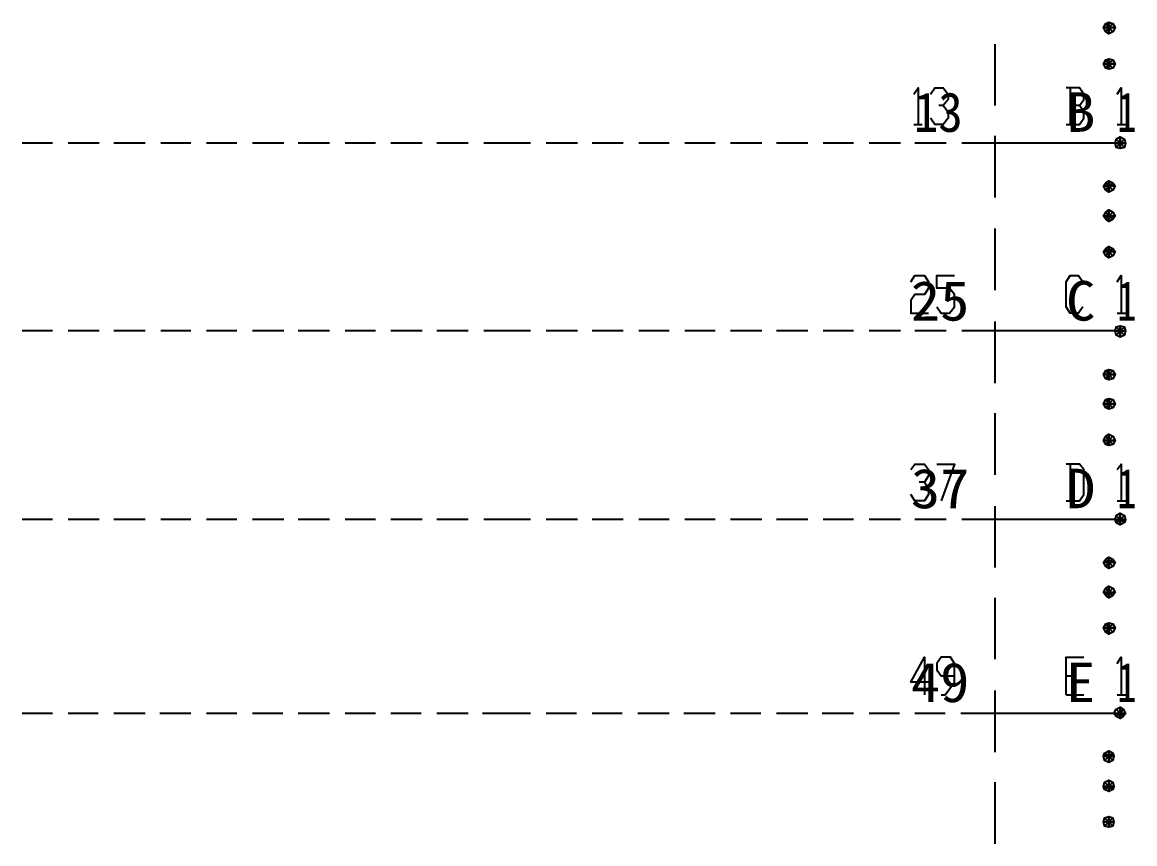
# Model space of a CAD drawing. Header units: metres. Extents: x 17 to 1757, y 17 to 1207.
# Drawn here: x 799.7 to 953.4, y 755.1 to 868.6 of the extents above; entities that cross this region are included whole.
import ezdxf

# ---------------------------------------------------------------- set-up
doc = ezdxf.new("R2010")
doc.units = ezdxf.units.M
for name, color, linetype in [('LINES', 7, 'Continuous'), ('POLYLINES', 4, 'Continuous'), ('TEXTS', 3, 'Continuous')]:
    doc.layers.add(name, color=color, linetype=linetype)

msp = doc.modelspace()

# ---------------------------------------------------------------- linework, layer by layer
at = {"layer": 'LINES'}
for p, q in [((934.08, 865.58), (934.08, 857.09)), ((944.52, 859.54), (944.52, 854.5)), ((922.92, 854.5), (924.07, 854.5)), ((951, 854.5), (952.15, 854.5)), ((934.08, 852.91), (934.08, 844.42)), ((803.83, 851.9), (799.66, 851.9)), ((810.31, 851.9), (805.99, 851.9)), ((816.65, 851.9), (812.33, 851.9)), ((822.98, 851.9), (818.81, 851.9)), ((829.32, 851.9), (825.14, 851.9)), ((835.8, 851.9), (831.48, 851.9)), ((842.14, 851.9), (837.82, 851.9)), ((848.47, 851.9), (844.3, 851.9)), ((854.95, 851.9), (850.63, 851.9)), ((861.29, 851.9), (856.97, 851.9)), ((867.19, 851.9), (863.45, 851.9)), ((869.93, 851.9), (867.19, 851.9)), ((876.41, 851.9), (872.09, 851.9)), ((882.74, 851.9), (878.42, 851.9)), ((889.08, 851.9), (884.9, 851.9)), ((895.42, 851.9), (891.24, 851.9)), ((901.9, 851.9), (897.58, 851.9)), ((908.23, 851.9), (903.91, 851.9)), ((914.57, 851.9), (910.39, 851.9)), ((921.05, 851.9), (916.73, 851.9)), ((927.38, 851.9), (923.06, 851.9)), ((933.72, 851.9), (929.54, 851.9)), ((932.71, 851.9), (930.84, 851.9)), ((935.88, 851.9), (933.72, 851.9)), ((940.06, 851.9), (935.88, 851.9)), ((939.05, 851.9), (936.89, 851.9)), ((942.22, 851.9), (940.06, 851.9)), ((946.54, 851.9), (942.22, 851.9)), ((945.38, 851.9), (943.37, 851.9)), ((948.55, 851.9), (946.54, 851.9)), ((951.43, 851.9), (948.55, 851.9)), ((951.43, 851.9), (949.7, 851.9)), ((934.08, 840.1), (934.08, 831.6)), ((951, 828.43), (952.15, 828.43)), ((803.83, 825.98), (799.66, 825.98)), ((810.31, 825.98), (805.99, 825.98)), ((816.65, 825.98), (812.33, 825.98)), ((822.98, 825.98), (818.81, 825.98)), ((829.32, 825.98), (825.14, 825.98)), ((835.8, 825.98), (831.48, 825.98)), ((842.14, 825.98), (837.82, 825.98)), ((848.47, 825.98), (844.3, 825.98)), ((854.95, 825.98), (850.63, 825.98)), ((861.29, 825.98), (856.97, 825.98)), ((867.19, 825.98), (863.45, 825.98)), ((869.93, 825.98), (867.19, 825.98)), ((876.41, 825.98), (872.09, 825.98)), ((882.74, 825.98), (878.42, 825.98)), ((889.08, 825.98), (884.9, 825.98)), ((895.42, 825.98), (891.24, 825.98)), ((901.9, 825.98), (897.58, 825.98)), ((908.23, 825.98), (903.91, 825.98)), ((914.57, 825.98), (910.39, 825.98)), ((921.05, 825.98), (916.73, 825.98)), ((927.38, 825.98), (923.06, 825.98)), ((933.72, 825.98), (929.54, 825.98)), ((932.71, 825.98), (930.84, 825.98)), ((935.88, 825.98), (933.72, 825.98)), ((934.08, 827.28), (934.08, 818.78)), ((940.06, 825.98), (935.88, 825.98)), ((939.05, 825.98), (936.89, 825.98)), ((942.22, 825.98), (940.06, 825.98)), ((946.54, 825.98), (942.22, 825.98)), ((945.38, 825.98), (943.37, 825.98)), ((948.55, 825.98), (946.54, 825.98)), ((951.43, 825.98), (948.55, 825.98)), ((951.43, 825.98), (949.7, 825.98)), ((934.08, 814.61), (934.08, 806.11)), ((944.52, 807.55), (944.52, 802.51)), ((934.08, 801.79), (934.08, 793.3)), ((951, 802.51), (952.15, 802.51)), ((803.83, 799.92), (799.66, 799.92)), ((810.31, 799.92), (805.99, 799.92)), ((816.65, 799.92), (812.33, 799.92)), ((822.98, 799.92), (818.81, 799.92)), ((829.32, 799.92), (825.14, 799.92)), ((835.8, 799.92), (831.48, 799.92)), ((842.14, 799.92), (837.82, 799.92)), ((848.47, 799.92), (844.3, 799.92)), ((854.95, 799.92), (850.63, 799.92)), ((861.29, 799.92), (856.97, 799.92)), ((867.19, 799.92), (863.45, 799.92)), ((869.93, 799.92), (867.19, 799.92)), ((876.41, 799.92), (872.09, 799.92)), ((882.74, 799.92), (878.42, 799.92)), ((889.08, 799.92), (884.9, 799.92)), ((895.42, 799.92), (891.24, 799.92)), ((901.9, 799.92), (897.58, 799.92)), ((908.23, 799.92), (903.91, 799.92)), ((914.57, 799.92), (910.39, 799.92)), ((921.05, 799.92), (916.73, 799.92)), ((927.38, 799.92), (923.06, 799.92)), ((933.72, 799.92), (929.54, 799.92)), ((932.71, 799.92), (930.84, 799.92)), ((935.88, 799.92), (933.72, 799.92)), ((940.06, 799.92), (935.88, 799.92)), ((939.05, 799.92), (936.89, 799.92)), ((942.22, 799.92), (940.06, 799.92)), ((946.54, 799.92), (942.22, 799.92)), ((945.38, 799.92), (943.37, 799.92)), ((948.55, 799.92), (946.54, 799.92)), ((951.43, 799.92), (948.55, 799.92)), ((951.43, 799.92), (949.7, 799.92)), ((934.08, 789.12), (934.08, 780.62)), ((943.94, 778.32), (945.24, 778.32)), ((934.08, 776.3), (934.08, 767.81)), ((943.94, 775.73), (946.39, 775.73)), ((951, 775.73), (952.15, 775.73)), ((803.83, 773.14), (799.66, 773.14)), ((810.17, 773.14), (805.99, 773.14)), ((816.65, 773.14), (812.33, 773.14)), ((822.98, 773.14), (818.66, 773.14)), ((829.32, 773.14), (825.14, 773.14)), ((835.66, 773.14), (831.48, 773.14)), ((842.14, 773.14), (837.82, 773.14)), ((848.47, 773.14), (844.3, 773.14)), ((854.81, 773.14), (850.63, 773.14)), ((861.29, 773.14), (856.97, 773.14)), ((867.05, 773.14), (863.3, 773.14)), ((869.93, 773.14), (867.05, 773.14)), ((876.26, 773.14), (872.09, 773.14)), ((882.6, 773.14), (878.42, 773.14)), ((889.08, 773.14), (884.76, 773.14)), ((895.42, 773.14), (891.1, 773.14)), ((901.75, 773.14), (897.58, 773.14)), ((908.23, 773.14), (903.91, 773.14)), ((914.57, 773.14), (910.25, 773.14)), ((920.9, 773.14), (916.73, 773.14)), ((927.24, 773.14), (923.06, 773.14)), ((933.72, 773.14), (929.4, 773.14)), ((932.57, 773.14), (930.84, 773.14)), ((935.74, 773.14), (933.72, 773.14)), ((940.06, 773.14), (935.74, 773.14)), ((939.05, 773.14), (936.89, 773.14)), ((942.22, 773.14), (940.06, 773.14)), ((946.39, 773.14), (942.22, 773.14)), ((945.38, 773.14), (943.22, 773.14)), ((948.55, 773.14), (946.39, 773.14)), ((951.43, 773.14), (948.55, 773.14)), ((951.43, 773.14), (949.56, 773.14)), ((934.08, 763.63), (934.08, 755.14))]:
    msp.add_line(p, q, dxfattribs=at)
at = {"layer": 'POLYLINES'}
for points in [[(949.85, 867.89), (949.13, 867.89), (949.42, 868.46), (949.85, 867.89)], [(949.85, 867.89), (949.13, 867.89), (949.42, 868.46), (949.85, 867.89)], [(949.85, 867.89), (949.13, 867.89), (949.42, 868.46), (949.85, 867.89)], [(949.85, 867.89), (949.13, 867.89), (949.42, 868.46), (949.85, 867.89)], [(949.85, 867.89), (949.42, 867.31), (949.13, 867.89), (949.85, 867.89)], [(949.85, 867.89), (949.42, 867.31), (949.13, 867.89), (949.85, 867.89)], [(949.85, 867.89), (949.42, 867.31), (949.13, 867.89), (949.85, 867.89)], [(949.85, 867.89), (949.42, 867.31), (949.13, 867.89), (949.85, 867.89)], [(949.85, 867.89), (949.42, 868.46), (949.85, 868.61), (949.85, 867.89)], [(949.85, 867.89), (949.42, 868.46), (949.85, 868.61), (949.85, 867.89)], [(949.85, 867.89), (949.42, 868.46), (949.85, 868.61), (949.85, 867.89)], [(949.85, 867.89), (949.42, 868.46), (949.85, 868.61), (949.85, 867.89)], [(949.85, 867.89), (949.85, 867.02), (949.42, 867.31), (949.85, 867.89)], [(949.85, 867.89), (949.85, 867.02), (949.42, 867.31), (949.85, 867.89)], [(949.85, 867.89), (949.85, 867.02), (949.42, 867.31), (949.85, 867.89)], [(949.85, 867.89), (949.85, 867.02), (949.42, 867.31), (949.85, 867.89)], [(949.85, 867.89), (949.85, 868.61), (950.42, 868.46), (949.85, 867.89)], [(949.85, 867.89), (949.85, 868.61), (950.42, 868.46), (949.85, 867.89)], [(949.85, 867.89), (949.85, 868.61), (950.42, 868.46), (949.85, 867.89)], [(949.85, 867.89), (949.85, 868.61), (950.42, 868.46), (949.85, 867.89)], [(949.85, 867.89), (950.42, 868.46), (950.71, 867.89), (949.85, 867.89)], [(949.85, 867.89), (950.42, 868.46), (950.71, 867.89), (949.85, 867.89)], [(949.85, 867.89), (950.42, 868.46), (950.71, 867.89), (949.85, 867.89)], [(949.85, 867.89), (950.42, 868.46), (950.71, 867.89), (949.85, 867.89)], [(949.85, 867.89), (950.42, 867.31), (949.85, 867.02), (949.85, 867.89)], [(949.85, 867.89), (950.42, 867.31), (949.85, 867.02), (949.85, 867.89)], [(949.85, 867.89), (950.71, 867.89), (950.42, 867.31), (949.85, 867.89)], [(949.85, 867.89), (950.71, 867.89), (950.42, 867.31), (949.85, 867.89)], [(949.85, 867.89), (950.42, 867.31), (949.85, 867.02), (949.85, 867.89)], [(949.85, 867.89), (950.42, 867.31), (949.85, 867.02), (949.85, 867.89)], [(949.85, 867.89), (950.71, 867.89), (950.42, 867.31), (949.85, 867.89)], [(949.85, 867.89), (950.71, 867.89), (950.42, 867.31), (949.85, 867.89)], [(949.85, 862.85), (949.13, 862.85), (949.42, 863.42), (949.85, 862.85)], [(949.85, 862.85), (949.13, 862.85), (949.42, 863.42), (949.85, 862.85)], [(949.85, 862.85), (949.13, 862.85), (949.42, 863.42), (949.85, 862.85)], [(949.85, 862.85), (949.13, 862.85), (949.42, 863.42), (949.85, 862.85)], [(949.85, 862.85), (949.42, 862.27), (949.13, 862.85), (949.85, 862.85)], [(949.85, 862.85), (949.42, 862.27), (949.13, 862.85), (949.85, 862.85)], [(949.85, 862.85), (949.42, 862.27), (949.13, 862.85), (949.85, 862.85)], [(949.85, 862.85), (949.42, 862.27), (949.13, 862.85), (949.85, 862.85)], [(949.85, 862.85), (949.42, 863.42), (949.85, 863.57), (949.85, 862.85)], [(949.85, 862.85), (949.42, 863.42), (949.85, 863.57), (949.85, 862.85)], [(949.85, 862.85), (949.42, 863.42), (949.85, 863.57), (949.85, 862.85)], [(949.85, 862.85), (949.42, 863.42), (949.85, 863.57), (949.85, 862.85)], [(949.85, 862.85), (949.85, 862.13), (949.42, 862.27), (949.85, 862.85)], [(949.85, 862.85), (949.85, 862.13), (949.42, 862.27), (949.85, 862.85)], [(949.85, 862.85), (949.85, 862.13), (949.42, 862.27), (949.85, 862.85)], [(949.85, 862.85), (949.85, 862.13), (949.42, 862.27), (949.85, 862.85)], [(949.85, 862.85), (949.85, 863.57), (950.42, 863.42), (949.85, 862.85)], [(949.85, 862.85), (949.85, 863.57), (950.42, 863.42), (949.85, 862.85)], [(949.85, 862.85), (949.85, 863.57), (950.42, 863.42), (949.85, 862.85)], [(949.85, 862.85), (949.85, 863.57), (950.42, 863.42), (949.85, 862.85)], [(949.85, 862.85), (950.42, 863.42), (950.71, 862.85), (949.85, 862.85)], [(949.85, 862.85), (950.42, 863.42), (950.71, 862.85), (949.85, 862.85)], [(949.85, 862.85), (950.42, 863.42), (950.71, 862.85), (949.85, 862.85)], [(949.85, 862.85), (950.42, 863.42), (950.71, 862.85), (949.85, 862.85)], [(949.85, 862.85), (950.42, 862.27), (949.85, 862.13), (949.85, 862.85)], [(949.85, 862.85), (950.42, 862.27), (949.85, 862.13), (949.85, 862.85)], [(949.85, 862.85), (950.71, 862.85), (950.42, 862.27), (949.85, 862.85)], [(949.85, 862.85), (950.71, 862.85), (950.42, 862.27), (949.85, 862.85)], [(949.85, 862.85), (950.42, 862.27), (949.85, 862.13), (949.85, 862.85)], [(949.85, 862.85), (950.42, 862.27), (949.85, 862.13), (949.85, 862.85)], [(949.85, 862.85), (950.71, 862.85), (950.42, 862.27), (949.85, 862.85)], [(949.85, 862.85), (950.71, 862.85), (950.42, 862.27), (949.85, 862.85)], [(922.92, 858.67), (923.5, 859.54), (923.5, 854.5)], [(925.22, 858.67), (925.8, 859.54), (926.95, 859.54), (927.67, 858.67), (927.67, 857.95), (926.95, 857.09), (926.38, 857.09)], [(945.82, 857.09), (946.39, 857.95), (946.39, 858.67), (945.82, 859.54), (943.94, 859.54)], [(951, 858.67), (951.58, 859.54), (951.58, 854.5)], [(926.95, 857.09), (927.67, 856.22), (927.67, 855.36), (926.95, 854.5), (925.8, 854.5), (925.22, 855.36)], [(943.94, 854.5), (945.82, 854.5), (946.39, 855.36), (946.39, 856.22), (945.82, 857.09), (944.52, 857.09)], [(951.43, 851.9), (950.71, 851.9), (950.86, 852.48), (951.43, 851.9)], [(951.43, 851.9), (950.71, 851.9), (950.86, 852.48), (951.43, 851.9)], [(951.43, 851.9), (950.71, 851.9), (950.86, 852.48), (951.43, 851.9)], [(951.43, 851.9), (950.71, 851.9), (950.86, 852.48), (951.43, 851.9)], [(951.43, 851.9), (950.86, 852.48), (951.43, 852.77), (951.43, 851.9)], [(951.43, 851.9), (950.86, 852.48), (951.43, 852.77), (951.43, 851.9)], [(951.43, 851.9), (950.86, 852.48), (951.43, 852.77), (951.43, 851.9)], [(951.43, 851.9), (950.86, 852.48), (951.43, 852.77), (951.43, 851.9)], [(951.43, 851.9), (951.43, 852.77), (952.01, 852.48), (951.43, 851.9)], [(951.43, 851.9), (951.43, 852.77), (952.01, 852.48), (951.43, 851.9)], [(951.43, 851.9), (951.43, 852.77), (952.01, 852.48), (951.43, 851.9)], [(951.43, 851.9), (951.43, 852.77), (952.01, 852.48), (951.43, 851.9)], [(951.43, 851.9), (952.01, 852.48), (952.15, 851.9), (951.43, 851.9)], [(951.43, 851.9), (952.01, 852.48), (952.15, 851.9), (951.43, 851.9)], [(951.43, 851.9), (952.01, 852.48), (952.15, 851.9), (951.43, 851.9)], [(951.43, 851.9), (952.01, 852.48), (952.15, 851.9), (951.43, 851.9)], [(951.43, 851.9), (950.86, 851.33), (950.71, 851.9), (951.43, 851.9)], [(951.43, 851.9), (950.86, 851.33), (950.71, 851.9), (951.43, 851.9)], [(951.43, 851.9), (950.86, 851.33), (950.71, 851.9), (951.43, 851.9)], [(951.43, 851.9), (950.86, 851.33), (950.71, 851.9), (951.43, 851.9)], [(951.43, 851.9), (951.43, 851.18), (950.86, 851.33), (951.43, 851.9)], [(951.43, 851.9), (951.43, 851.18), (950.86, 851.33), (951.43, 851.9)], [(951.43, 851.9), (951.43, 851.18), (950.86, 851.33), (951.43, 851.9)], [(951.43, 851.9), (951.43, 851.18), (950.86, 851.33), (951.43, 851.9)], [(951.43, 851.9), (952.01, 851.33), (951.43, 851.18), (951.43, 851.9)], [(951.43, 851.9), (952.01, 851.33), (951.43, 851.18), (951.43, 851.9)], [(951.43, 851.9), (952.15, 851.9), (952.01, 851.33), (951.43, 851.9)], [(951.43, 851.9), (952.15, 851.9), (952.01, 851.33), (951.43, 851.9)], [(951.43, 851.9), (952.01, 851.33), (951.43, 851.18), (951.43, 851.9)], [(951.43, 851.9), (952.01, 851.33), (951.43, 851.18), (951.43, 851.9)], [(951.43, 851.9), (952.15, 851.9), (952.01, 851.33), (951.43, 851.9)], [(951.43, 851.9), (952.15, 851.9), (952.01, 851.33), (951.43, 851.9)], [(949.85, 846), (949.13, 846), (949.42, 846.43), (949.85, 846)], [(949.85, 846), (949.13, 846), (949.42, 846.43), (949.85, 846)], [(949.85, 846), (949.13, 846), (949.42, 846.43), (949.85, 846)], [(949.85, 846), (949.13, 846), (949.42, 846.43), (949.85, 846)], [(949.85, 846), (949.42, 845.42), (949.13, 846), (949.85, 846)], [(949.85, 846), (949.42, 845.42), (949.13, 846), (949.85, 846)], [(949.85, 846), (949.42, 845.42), (949.13, 846), (949.85, 846)], [(949.85, 846), (949.42, 845.42), (949.13, 846), (949.85, 846)], [(949.85, 846), (949.42, 846.43), (949.85, 846.72), (949.85, 846)], [(949.85, 846), (949.42, 846.43), (949.85, 846.72), (949.85, 846)], [(949.85, 846), (949.42, 846.43), (949.85, 846.72), (949.85, 846)], [(949.85, 846), (949.42, 846.43), (949.85, 846.72), (949.85, 846)], [(949.85, 846), (949.85, 845.14), (949.42, 845.42), (949.85, 846)], [(949.85, 846), (949.85, 845.14), (949.42, 845.42), (949.85, 846)], [(949.85, 846), (949.85, 845.14), (949.42, 845.42), (949.85, 846)], [(949.85, 846), (949.85, 845.14), (949.42, 845.42), (949.85, 846)], [(949.85, 846), (949.85, 846.72), (950.42, 846.43), (949.85, 846)], [(949.85, 846), (949.85, 846.72), (950.42, 846.43), (949.85, 846)], [(949.85, 846), (949.85, 846.72), (950.42, 846.43), (949.85, 846)], [(949.85, 846), (949.85, 846.72), (950.42, 846.43), (949.85, 846)], [(949.85, 846), (950.42, 846.43), (950.71, 846), (949.85, 846)], [(949.85, 846), (950.42, 846.43), (950.71, 846), (949.85, 846)], [(949.85, 846), (950.42, 846.43), (950.71, 846), (949.85, 846)], [(949.85, 846), (950.42, 846.43), (950.71, 846), (949.85, 846)], [(949.85, 846), (950.42, 845.42), (949.85, 845.14), (949.85, 846)], [(949.85, 846), (950.42, 845.42), (949.85, 845.14), (949.85, 846)], [(949.85, 846), (950.71, 846), (950.42, 845.42), (949.85, 846)], [(949.85, 846), (950.71, 846), (950.42, 845.42), (949.85, 846)], [(949.85, 846), (950.42, 845.42), (949.85, 845.14), (949.85, 846)], [(949.85, 846), (950.42, 845.42), (949.85, 845.14), (949.85, 846)], [(949.85, 846), (950.71, 846), (950.42, 845.42), (949.85, 846)], [(949.85, 846), (950.71, 846), (950.42, 845.42), (949.85, 846)], [(949.85, 841.82), (949.13, 841.82), (949.42, 842.4), (949.85, 841.82)], [(949.85, 841.82), (949.13, 841.82), (949.42, 842.4), (949.85, 841.82)], [(949.85, 841.82), (949.13, 841.82), (949.42, 842.4), (949.85, 841.82)], [(949.85, 841.82), (949.13, 841.82), (949.42, 842.4), (949.85, 841.82)], [(949.85, 841.82), (949.42, 841.39), (949.13, 841.82), (949.85, 841.82)], [(949.85, 841.82), (949.42, 841.39), (949.13, 841.82), (949.85, 841.82)], [(949.85, 841.82), (949.42, 841.39), (949.13, 841.82), (949.85, 841.82)], [(949.85, 841.82), (949.42, 841.39), (949.13, 841.82), (949.85, 841.82)], [(949.85, 841.82), (949.42, 842.4), (949.85, 842.69), (949.85, 841.82)], [(949.85, 841.82), (949.42, 842.4), (949.85, 842.69), (949.85, 841.82)], [(949.85, 841.82), (949.42, 842.4), (949.85, 842.69), (949.85, 841.82)], [(949.85, 841.82), (949.42, 842.4), (949.85, 842.69), (949.85, 841.82)], [(949.85, 841.82), (949.85, 841.1), (949.42, 841.39), (949.85, 841.82)], [(949.85, 841.82), (949.85, 841.1), (949.42, 841.39), (949.85, 841.82)], [(949.85, 841.82), (949.85, 841.1), (949.42, 841.39), (949.85, 841.82)], [(949.85, 841.82), (949.85, 841.1), (949.42, 841.39), (949.85, 841.82)], [(949.85, 841.82), (949.85, 842.69), (950.42, 842.4), (949.85, 841.82)], [(949.85, 841.82), (949.85, 842.69), (950.42, 842.4), (949.85, 841.82)], [(949.85, 841.82), (949.85, 842.69), (950.42, 842.4), (949.85, 841.82)], [(949.85, 841.82), (949.85, 842.69), (950.42, 842.4), (949.85, 841.82)], [(949.85, 841.82), (950.42, 842.4), (950.71, 841.82), (949.85, 841.82)], [(949.85, 841.82), (950.42, 842.4), (950.71, 841.82), (949.85, 841.82)], [(949.85, 841.82), (950.42, 842.4), (950.71, 841.82), (949.85, 841.82)], [(949.85, 841.82), (950.42, 842.4), (950.71, 841.82), (949.85, 841.82)], [(949.85, 841.82), (950.42, 841.39), (949.85, 841.1), (949.85, 841.82)], [(949.85, 841.82), (950.42, 841.39), (949.85, 841.1), (949.85, 841.82)], [(949.85, 841.82), (950.71, 841.82), (950.42, 841.39), (949.85, 841.82)], [(949.85, 841.82), (950.71, 841.82), (950.42, 841.39), (949.85, 841.82)], [(949.85, 841.82), (950.42, 841.39), (949.85, 841.1), (949.85, 841.82)], [(949.85, 841.82), (950.42, 841.39), (949.85, 841.1), (949.85, 841.82)], [(949.85, 841.82), (950.71, 841.82), (950.42, 841.39), (949.85, 841.82)], [(949.85, 841.82), (950.71, 841.82), (950.42, 841.39), (949.85, 841.82)], [(949.85, 836.93), (949.13, 836.93), (949.42, 837.36), (949.85, 836.93)], [(949.85, 836.93), (949.13, 836.93), (949.42, 837.36), (949.85, 836.93)], [(949.85, 836.93), (949.13, 836.93), (949.42, 837.36), (949.85, 836.93)], [(949.85, 836.93), (949.13, 836.93), (949.42, 837.36), (949.85, 836.93)], [(949.85, 836.93), (949.42, 836.35), (949.13, 836.93), (949.85, 836.93)], [(949.85, 836.93), (949.42, 836.35), (949.13, 836.93), (949.85, 836.93)], [(949.85, 836.93), (949.42, 836.35), (949.13, 836.93), (949.85, 836.93)], [(949.85, 836.93), (949.42, 836.35), (949.13, 836.93), (949.85, 836.93)], [(949.85, 836.93), (949.42, 837.36), (949.85, 837.65), (949.85, 836.93)], [(949.85, 836.93), (949.42, 837.36), (949.85, 837.65), (949.85, 836.93)], [(949.85, 836.93), (949.42, 837.36), (949.85, 837.65), (949.85, 836.93)], [(949.85, 836.93), (949.42, 837.36), (949.85, 837.65), (949.85, 836.93)], [(949.85, 836.93), (949.85, 836.06), (949.42, 836.35), (949.85, 836.93)], [(949.85, 836.93), (949.85, 836.06), (949.42, 836.35), (949.85, 836.93)], [(949.85, 836.93), (949.85, 836.06), (949.42, 836.35), (949.85, 836.93)], [(949.85, 836.93), (949.85, 836.06), (949.42, 836.35), (949.85, 836.93)], [(949.85, 836.93), (949.85, 837.65), (950.42, 837.36), (949.85, 836.93)], [(949.85, 836.93), (949.85, 837.65), (950.42, 837.36), (949.85, 836.93)], [(949.85, 836.93), (949.85, 837.65), (950.42, 837.36), (949.85, 836.93)], [(949.85, 836.93), (949.85, 837.65), (950.42, 837.36), (949.85, 836.93)], [(949.85, 836.93), (950.42, 837.36), (950.71, 836.93), (949.85, 836.93)], [(949.85, 836.93), (950.42, 837.36), (950.71, 836.93), (949.85, 836.93)], [(949.85, 836.93), (950.42, 837.36), (950.71, 836.93), (949.85, 836.93)], [(949.85, 836.93), (950.42, 837.36), (950.71, 836.93), (949.85, 836.93)], [(949.85, 836.93), (950.42, 836.35), (949.85, 836.06), (949.85, 836.93)], [(949.85, 836.93), (950.42, 836.35), (949.85, 836.06), (949.85, 836.93)], [(949.85, 836.93), (950.71, 836.93), (950.42, 836.35), (949.85, 836.93)], [(949.85, 836.93), (950.71, 836.93), (950.42, 836.35), (949.85, 836.93)], [(949.85, 836.93), (950.42, 836.35), (949.85, 836.06), (949.85, 836.93)], [(949.85, 836.93), (950.42, 836.35), (949.85, 836.06), (949.85, 836.93)], [(949.85, 836.93), (950.71, 836.93), (950.42, 836.35), (949.85, 836.93)], [(949.85, 836.93), (950.71, 836.93), (950.42, 836.35), (949.85, 836.93)], [(922.49, 832.75), (923.06, 833.62), (924.36, 833.62), (924.94, 832.75), (924.94, 831.89), (924.36, 831.02), (923.06, 831.02), (922.49, 830.16), (922.49, 828.43), (924.94, 828.43)], [(926.09, 829.3), (926.66, 828.43), (927.82, 828.43), (928.54, 829.3), (928.54, 831.02), (927.82, 831.89), (926.09, 831.89), (926.09, 833.62), (928.54, 833.62)], [(946.25, 829.3), (945.67, 828.43), (944.52, 828.43), (943.94, 829.3), (943.94, 832.75), (944.52, 833.62), (945.67, 833.62), (946.25, 832.75)], [(951, 832.75), (951.58, 833.62), (951.58, 828.43)], [(951.43, 825.98), (950.71, 825.98), (950.86, 826.56), (951.43, 825.98)], [(951.43, 825.98), (950.71, 825.98), (950.86, 826.56), (951.43, 825.98)], [(951.43, 825.98), (950.71, 825.98), (950.86, 826.56), (951.43, 825.98)], [(951.43, 825.98), (950.71, 825.98), (950.86, 826.56), (951.43, 825.98)], [(951.43, 825.98), (950.86, 825.41), (950.71, 825.98), (951.43, 825.98)], [(951.43, 825.98), (950.86, 825.41), (950.71, 825.98), (951.43, 825.98)], [(951.43, 825.98), (950.86, 825.41), (950.71, 825.98), (951.43, 825.98)], [(951.43, 825.98), (950.86, 825.41), (950.71, 825.98), (951.43, 825.98)], [(951.43, 825.98), (950.86, 826.56), (951.43, 826.7), (951.43, 825.98)], [(951.43, 825.98), (950.86, 826.56), (951.43, 826.7), (951.43, 825.98)], [(951.43, 825.98), (950.86, 826.56), (951.43, 826.7), (951.43, 825.98)], [(951.43, 825.98), (950.86, 826.56), (951.43, 826.7), (951.43, 825.98)], [(951.43, 825.98), (951.43, 825.12), (950.86, 825.41), (951.43, 825.98)], [(951.43, 825.98), (951.43, 825.12), (950.86, 825.41), (951.43, 825.98)], [(951.43, 825.98), (951.43, 825.12), (950.86, 825.41), (951.43, 825.98)], [(951.43, 825.98), (951.43, 825.12), (950.86, 825.41), (951.43, 825.98)], [(951.43, 825.98), (951.43, 826.7), (952.01, 826.56), (951.43, 825.98)], [(951.43, 825.98), (951.43, 826.7), (952.01, 826.56), (951.43, 825.98)], [(951.43, 825.98), (951.43, 826.7), (952.01, 826.56), (951.43, 825.98)], [(951.43, 825.98), (951.43, 826.7), (952.01, 826.56), (951.43, 825.98)], [(951.43, 825.98), (952.01, 826.56), (952.15, 825.98), (951.43, 825.98)], [(951.43, 825.98), (952.01, 826.56), (952.15, 825.98), (951.43, 825.98)], [(951.43, 825.98), (952.01, 826.56), (952.15, 825.98), (951.43, 825.98)], [(951.43, 825.98), (952.01, 826.56), (952.15, 825.98), (951.43, 825.98)], [(951.43, 825.98), (952.01, 825.41), (951.43, 825.12), (951.43, 825.98)], [(951.43, 825.98), (952.01, 825.41), (951.43, 825.12), (951.43, 825.98)], [(951.43, 825.98), (952.15, 825.98), (952.01, 825.41), (951.43, 825.98)], [(951.43, 825.98), (952.15, 825.98), (952.01, 825.41), (951.43, 825.98)], [(951.43, 825.98), (952.01, 825.41), (951.43, 825.12), (951.43, 825.98)], [(951.43, 825.98), (952.01, 825.41), (951.43, 825.12), (951.43, 825.98)], [(951.43, 825.98), (952.15, 825.98), (952.01, 825.41), (951.43, 825.98)], [(951.43, 825.98), (952.15, 825.98), (952.01, 825.41), (951.43, 825.98)], [(949.85, 819.94), (949.13, 819.94), (949.42, 820.51), (949.85, 819.94)], [(949.85, 819.94), (949.13, 819.94), (949.42, 820.51), (949.85, 819.94)], [(949.85, 819.94), (949.13, 819.94), (949.42, 820.51), (949.85, 819.94)], [(949.85, 819.94), (949.13, 819.94), (949.42, 820.51), (949.85, 819.94)], [(949.85, 819.94), (949.42, 819.36), (949.13, 819.94), (949.85, 819.94)], [(949.85, 819.94), (949.42, 819.36), (949.13, 819.94), (949.85, 819.94)], [(949.85, 819.94), (949.42, 819.36), (949.13, 819.94), (949.85, 819.94)], [(949.85, 819.94), (949.42, 819.36), (949.13, 819.94), (949.85, 819.94)], [(949.85, 819.94), (949.42, 820.51), (949.85, 820.66), (949.85, 819.94)], [(949.85, 819.94), (949.42, 820.51), (949.85, 820.66), (949.85, 819.94)], [(949.85, 819.94), (949.42, 820.51), (949.85, 820.66), (949.85, 819.94)], [(949.85, 819.94), (949.42, 820.51), (949.85, 820.66), (949.85, 819.94)], [(949.85, 819.94), (949.85, 819.22), (949.42, 819.36), (949.85, 819.94)], [(949.85, 819.94), (949.85, 819.22), (949.42, 819.36), (949.85, 819.94)], [(949.85, 819.94), (949.85, 819.22), (949.42, 819.36), (949.85, 819.94)], [(949.85, 819.94), (949.85, 819.22), (949.42, 819.36), (949.85, 819.94)], [(949.85, 819.94), (949.85, 820.66), (950.42, 820.51), (949.85, 819.94)], [(949.85, 819.94), (949.85, 820.66), (950.42, 820.51), (949.85, 819.94)], [(949.85, 819.94), (949.85, 820.66), (950.42, 820.51), (949.85, 819.94)], [(949.85, 819.94), (949.85, 820.66), (950.42, 820.51), (949.85, 819.94)], [(949.85, 819.94), (950.42, 820.51), (950.71, 819.94), (949.85, 819.94)], [(949.85, 819.94), (950.42, 820.51), (950.71, 819.94), (949.85, 819.94)], [(949.85, 819.94), (950.42, 820.51), (950.71, 819.94), (949.85, 819.94)], [(949.85, 819.94), (950.42, 820.51), (950.71, 819.94), (949.85, 819.94)], [(949.85, 819.94), (950.42, 819.36), (949.85, 819.22), (949.85, 819.94)], [(949.85, 819.94), (950.42, 819.36), (949.85, 819.22), (949.85, 819.94)], [(949.85, 819.94), (950.71, 819.94), (950.42, 819.36), (949.85, 819.94)], [(949.85, 819.94), (950.71, 819.94), (950.42, 819.36), (949.85, 819.94)], [(949.85, 819.94), (950.42, 819.36), (949.85, 819.22), (949.85, 819.94)], [(949.85, 819.94), (950.42, 819.36), (949.85, 819.22), (949.85, 819.94)], [(949.85, 819.94), (950.71, 819.94), (950.42, 819.36), (949.85, 819.94)], [(949.85, 819.94), (950.71, 819.94), (950.42, 819.36), (949.85, 819.94)], [(949.85, 815.9), (949.42, 816.48), (949.85, 816.62), (949.85, 815.9)], [(949.85, 815.9), (949.42, 816.48), (949.85, 816.62), (949.85, 815.9)], [(949.85, 815.9), (949.42, 816.48), (949.85, 816.62), (949.85, 815.9)], [(949.85, 815.9), (949.42, 816.48), (949.85, 816.62), (949.85, 815.9)], [(949.85, 815.9), (949.85, 816.62), (950.42, 816.48), (949.85, 815.9)], [(949.85, 815.9), (949.85, 816.62), (950.42, 816.48), (949.85, 815.9)], [(949.85, 815.9), (949.85, 816.62), (950.42, 816.48), (949.85, 815.9)], [(949.85, 815.9), (949.85, 816.62), (950.42, 816.48), (949.85, 815.9)], [(949.85, 815.9), (949.13, 815.9), (949.42, 816.48), (949.85, 815.9)], [(949.85, 815.9), (949.13, 815.9), (949.42, 816.48), (949.85, 815.9)], [(949.85, 815.9), (949.13, 815.9), (949.42, 816.48), (949.85, 815.9)], [(949.85, 815.9), (949.13, 815.9), (949.42, 816.48), (949.85, 815.9)], [(949.85, 815.9), (949.42, 815.33), (949.13, 815.9), (949.85, 815.9)], [(949.85, 815.9), (949.42, 815.33), (949.13, 815.9), (949.85, 815.9)], [(949.85, 815.9), (949.42, 815.33), (949.13, 815.9), (949.85, 815.9)], [(949.85, 815.9), (949.42, 815.33), (949.13, 815.9), (949.85, 815.9)], [(949.85, 815.9), (949.85, 815.18), (949.42, 815.33), (949.85, 815.9)], [(949.85, 815.9), (949.85, 815.18), (949.42, 815.33), (949.85, 815.9)], [(949.85, 815.9), (949.85, 815.18), (949.42, 815.33), (949.85, 815.9)], [(949.85, 815.9), (949.85, 815.18), (949.42, 815.33), (949.85, 815.9)], [(949.85, 815.9), (950.42, 816.48), (950.71, 815.9), (949.85, 815.9)], [(949.85, 815.9), (950.42, 816.48), (950.71, 815.9), (949.85, 815.9)], [(949.85, 815.9), (950.42, 816.48), (950.71, 815.9), (949.85, 815.9)], [(949.85, 815.9), (950.42, 816.48), (950.71, 815.9), (949.85, 815.9)], [(949.85, 815.9), (950.42, 815.33), (949.85, 815.18), (949.85, 815.9)], [(949.85, 815.9), (950.42, 815.33), (949.85, 815.18), (949.85, 815.9)], [(949.85, 815.9), (950.71, 815.9), (950.42, 815.33), (949.85, 815.9)], [(949.85, 815.9), (950.71, 815.9), (950.42, 815.33), (949.85, 815.9)], [(949.85, 815.9), (950.42, 815.33), (949.85, 815.18), (949.85, 815.9)], [(949.85, 815.9), (950.42, 815.33), (949.85, 815.18), (949.85, 815.9)], [(949.85, 815.9), (950.71, 815.9), (950.42, 815.33), (949.85, 815.9)], [(949.85, 815.9), (950.71, 815.9), (950.42, 815.33), (949.85, 815.9)], [(949.85, 810.86), (949.13, 810.86), (949.42, 811.44), (949.85, 810.86)], [(949.85, 810.86), (949.13, 810.86), (949.42, 811.44), (949.85, 810.86)], [(949.85, 810.86), (949.13, 810.86), (949.42, 811.44), (949.85, 810.86)], [(949.85, 810.86), (949.13, 810.86), (949.42, 811.44), (949.85, 810.86)], [(949.85, 810.86), (949.42, 810.29), (949.13, 810.86), (949.85, 810.86)], [(949.85, 810.86), (949.42, 810.29), (949.13, 810.86), (949.85, 810.86)], [(949.85, 810.86), (949.42, 810.29), (949.13, 810.86), (949.85, 810.86)], [(949.85, 810.86), (949.42, 810.29), (949.13, 810.86), (949.85, 810.86)], [(949.85, 810.86), (949.42, 811.44), (949.85, 811.73), (949.85, 810.86)], [(949.85, 810.86), (949.42, 811.44), (949.85, 811.73), (949.85, 810.86)], [(949.85, 810.86), (949.42, 811.44), (949.85, 811.73), (949.85, 810.86)], [(949.85, 810.86), (949.42, 811.44), (949.85, 811.73), (949.85, 810.86)], [(949.85, 810.86), (949.85, 810.14), (949.42, 810.29), (949.85, 810.86)], [(949.85, 810.86), (949.85, 810.14), (949.42, 810.29), (949.85, 810.86)], [(949.85, 810.86), (949.85, 810.14), (949.42, 810.29), (949.85, 810.86)], [(949.85, 810.86), (949.85, 810.14), (949.42, 810.29), (949.85, 810.86)], [(949.85, 810.86), (949.85, 811.73), (950.42, 811.44), (949.85, 810.86)], [(949.85, 810.86), (949.85, 811.73), (950.42, 811.44), (949.85, 810.86)], [(949.85, 810.86), (949.85, 811.73), (950.42, 811.44), (949.85, 810.86)], [(949.85, 810.86), (949.85, 811.73), (950.42, 811.44), (949.85, 810.86)], [(949.85, 810.86), (950.42, 811.44), (950.71, 810.86), (949.85, 810.86)], [(949.85, 810.86), (950.42, 811.44), (950.71, 810.86), (949.85, 810.86)], [(949.85, 810.86), (950.42, 811.44), (950.71, 810.86), (949.85, 810.86)], [(949.85, 810.86), (950.42, 811.44), (950.71, 810.86), (949.85, 810.86)], [(949.85, 810.86), (950.42, 810.29), (949.85, 810.14), (949.85, 810.86)], [(949.85, 810.86), (950.42, 810.29), (949.85, 810.14), (949.85, 810.86)], [(949.85, 810.86), (950.71, 810.86), (950.42, 810.29), (949.85, 810.86)], [(949.85, 810.86), (950.71, 810.86), (950.42, 810.29), (949.85, 810.86)], [(949.85, 810.86), (950.42, 810.29), (949.85, 810.14), (949.85, 810.86)], [(949.85, 810.86), (950.42, 810.29), (949.85, 810.14), (949.85, 810.86)], [(949.85, 810.86), (950.71, 810.86), (950.42, 810.29), (949.85, 810.86)], [(949.85, 810.86), (950.71, 810.86), (950.42, 810.29), (949.85, 810.86)], [(922.49, 806.83), (923.06, 807.55), (924.36, 807.55), (924.94, 806.83), (924.94, 805.97), (924.36, 805.1), (923.64, 805.1)], [(926.09, 807.55), (928.54, 807.55), (926.66, 802.51)], [(943.94, 802.51), (945.82, 802.51), (946.39, 803.38), (946.39, 806.83), (945.82, 807.55), (943.94, 807.55)], [(951, 806.83), (951.58, 807.55), (951.58, 802.51)], [(924.36, 805.1), (924.94, 804.24), (924.94, 803.38), (924.36, 802.51), (923.06, 802.51), (922.49, 803.38)], [(951.43, 799.92), (950.71, 799.92), (950.86, 800.5), (951.43, 799.92)], [(951.43, 799.92), (950.71, 799.92), (950.86, 800.5), (951.43, 799.92)], [(951.43, 799.92), (950.71, 799.92), (950.86, 800.5), (951.43, 799.92)], [(951.43, 799.92), (950.71, 799.92), (950.86, 800.5), (951.43, 799.92)], [(951.43, 799.92), (950.86, 799.49), (950.71, 799.92), (951.43, 799.92)], [(951.43, 799.92), (950.86, 799.49), (950.71, 799.92), (951.43, 799.92)], [(951.43, 799.92), (950.86, 799.49), (950.71, 799.92), (951.43, 799.92)], [(951.43, 799.92), (950.86, 799.49), (950.71, 799.92), (951.43, 799.92)], [(951.43, 799.92), (950.86, 800.5), (951.43, 800.78), (951.43, 799.92)], [(951.43, 799.92), (950.86, 800.5), (951.43, 800.78), (951.43, 799.92)], [(951.43, 799.92), (950.86, 800.5), (951.43, 800.78), (951.43, 799.92)], [(951.43, 799.92), (950.86, 800.5), (951.43, 800.78), (951.43, 799.92)], [(951.43, 799.92), (951.43, 799.2), (950.86, 799.49), (951.43, 799.92)], [(951.43, 799.92), (951.43, 799.2), (950.86, 799.49), (951.43, 799.92)], [(951.43, 799.92), (951.43, 799.2), (950.86, 799.49), (951.43, 799.92)], [(951.43, 799.92), (951.43, 799.2), (950.86, 799.49), (951.43, 799.92)], [(951.43, 799.92), (951.43, 800.78), (952.01, 800.5), (951.43, 799.92)], [(951.43, 799.92), (951.43, 800.78), (952.01, 800.5), (951.43, 799.92)], [(951.43, 799.92), (951.43, 800.78), (952.01, 800.5), (951.43, 799.92)], [(951.43, 799.92), (951.43, 800.78), (952.01, 800.5), (951.43, 799.92)], [(951.43, 799.92), (952.01, 800.5), (952.15, 799.92), (951.43, 799.92)], [(951.43, 799.92), (952.01, 800.5), (952.15, 799.92), (951.43, 799.92)], [(951.43, 799.92), (952.01, 800.5), (952.15, 799.92), (951.43, 799.92)], [(951.43, 799.92), (952.01, 800.5), (952.15, 799.92), (951.43, 799.92)], [(951.43, 799.92), (952.01, 799.49), (951.43, 799.2), (951.43, 799.92)], [(951.43, 799.92), (952.01, 799.49), (951.43, 799.2), (951.43, 799.92)], [(951.43, 799.92), (952.15, 799.92), (952.01, 799.49), (951.43, 799.92)], [(951.43, 799.92), (952.15, 799.92), (952.01, 799.49), (951.43, 799.92)], [(951.43, 799.92), (952.01, 799.49), (951.43, 799.2), (951.43, 799.92)], [(951.43, 799.92), (952.01, 799.49), (951.43, 799.2), (951.43, 799.92)], [(951.43, 799.92), (952.15, 799.92), (952.01, 799.49), (951.43, 799.92)], [(951.43, 799.92), (952.15, 799.92), (952.01, 799.49), (951.43, 799.92)], [(949.85, 794.02), (949.13, 794.02), (949.42, 794.45), (949.85, 794.02)], [(949.85, 794.02), (949.13, 794.02), (949.42, 794.45), (949.85, 794.02)], [(949.85, 794.02), (949.13, 794.02), (949.42, 794.45), (949.85, 794.02)], [(949.85, 794.02), (949.13, 794.02), (949.42, 794.45), (949.85, 794.02)], [(949.85, 794.02), (949.42, 793.44), (949.13, 794.02), (949.85, 794.02)], [(949.85, 794.02), (949.42, 793.44), (949.13, 794.02), (949.85, 794.02)], [(949.85, 794.02), (949.42, 793.44), (949.13, 794.02), (949.85, 794.02)], [(949.85, 794.02), (949.42, 793.44), (949.13, 794.02), (949.85, 794.02)], [(949.85, 794.02), (949.42, 794.45), (949.85, 794.74), (949.85, 794.02)], [(949.85, 794.02), (949.42, 794.45), (949.85, 794.74), (949.85, 794.02)], [(949.85, 794.02), (949.42, 794.45), (949.85, 794.74), (949.85, 794.02)], [(949.85, 794.02), (949.42, 794.45), (949.85, 794.74), (949.85, 794.02)], [(949.85, 794.02), (949.85, 793.15), (949.42, 793.44), (949.85, 794.02)], [(949.85, 794.02), (949.85, 793.15), (949.42, 793.44), (949.85, 794.02)], [(949.85, 794.02), (949.85, 793.15), (949.42, 793.44), (949.85, 794.02)], [(949.85, 794.02), (949.85, 793.15), (949.42, 793.44), (949.85, 794.02)], [(949.85, 794.02), (949.85, 794.74), (950.42, 794.45), (949.85, 794.02)], [(949.85, 794.02), (949.85, 794.74), (950.42, 794.45), (949.85, 794.02)], [(949.85, 794.02), (949.85, 794.74), (950.42, 794.45), (949.85, 794.02)], [(949.85, 794.02), (949.85, 794.74), (950.42, 794.45), (949.85, 794.02)], [(949.85, 794.02), (950.42, 794.45), (950.71, 794.02), (949.85, 794.02)], [(949.85, 794.02), (950.42, 794.45), (950.71, 794.02), (949.85, 794.02)], [(949.85, 794.02), (950.42, 794.45), (950.71, 794.02), (949.85, 794.02)], [(949.85, 794.02), (950.42, 794.45), (950.71, 794.02), (949.85, 794.02)], [(949.85, 794.02), (950.42, 793.44), (949.85, 793.15), (949.85, 794.02)], [(949.85, 794.02), (950.42, 793.44), (949.85, 793.15), (949.85, 794.02)], [(949.85, 794.02), (950.71, 794.02), (950.42, 793.44), (949.85, 794.02)], [(949.85, 794.02), (950.71, 794.02), (950.42, 793.44), (949.85, 794.02)], [(949.85, 794.02), (950.42, 793.44), (949.85, 793.15), (949.85, 794.02)], [(949.85, 794.02), (950.42, 793.44), (949.85, 793.15), (949.85, 794.02)], [(949.85, 794.02), (950.71, 794.02), (950.42, 793.44), (949.85, 794.02)], [(949.85, 794.02), (950.71, 794.02), (950.42, 793.44), (949.85, 794.02)], [(949.85, 789.84), (949.42, 790.42), (949.85, 790.7), (949.85, 789.84)], [(949.85, 789.84), (949.42, 790.42), (949.85, 790.7), (949.85, 789.84)], [(949.85, 789.84), (949.42, 790.42), (949.85, 790.7), (949.85, 789.84)], [(949.85, 789.84), (949.42, 790.42), (949.85, 790.7), (949.85, 789.84)], [(949.85, 789.84), (949.85, 790.7), (950.42, 790.42), (949.85, 789.84)], [(949.85, 789.84), (949.85, 790.7), (950.42, 790.42), (949.85, 789.84)], [(949.85, 789.84), (949.85, 790.7), (950.42, 790.42), (949.85, 789.84)], [(949.85, 789.84), (949.85, 790.7), (950.42, 790.42), (949.85, 789.84)], [(949.85, 789.84), (949.13, 789.84), (949.42, 790.42), (949.85, 789.84)], [(949.85, 789.84), (949.13, 789.84), (949.42, 790.42), (949.85, 789.84)], [(949.85, 789.84), (949.13, 789.84), (949.42, 790.42), (949.85, 789.84)], [(949.85, 789.84), (949.13, 789.84), (949.42, 790.42), (949.85, 789.84)], [(949.85, 789.84), (949.42, 789.41), (949.13, 789.84), (949.85, 789.84)], [(949.85, 789.84), (949.42, 789.41), (949.13, 789.84), (949.85, 789.84)], [(949.85, 789.84), (949.42, 789.41), (949.13, 789.84), (949.85, 789.84)], [(949.85, 789.84), (949.42, 789.41), (949.13, 789.84), (949.85, 789.84)], [(949.85, 789.84), (949.85, 789.12), (949.42, 789.41), (949.85, 789.84)], [(949.85, 789.84), (949.85, 789.12), (949.42, 789.41), (949.85, 789.84)], [(949.85, 789.84), (949.85, 789.12), (949.42, 789.41), (949.85, 789.84)], [(949.85, 789.84), (949.85, 789.12), (949.42, 789.41), (949.85, 789.84)], [(949.85, 789.84), (950.42, 790.42), (950.71, 789.84), (949.85, 789.84)], [(949.85, 789.84), (950.42, 790.42), (950.71, 789.84), (949.85, 789.84)], [(949.85, 789.84), (950.42, 790.42), (950.71, 789.84), (949.85, 789.84)], [(949.85, 789.84), (950.42, 790.42), (950.71, 789.84), (949.85, 789.84)], [(949.85, 789.84), (950.42, 789.41), (949.85, 789.12), (949.85, 789.84)], [(949.85, 789.84), (950.42, 789.41), (949.85, 789.12), (949.85, 789.84)], [(949.85, 789.84), (950.71, 789.84), (950.42, 789.41), (949.85, 789.84)], [(949.85, 789.84), (950.71, 789.84), (950.42, 789.41), (949.85, 789.84)], [(949.85, 789.84), (950.42, 789.41), (949.85, 789.12), (949.85, 789.84)], [(949.85, 789.84), (950.42, 789.41), (949.85, 789.12), (949.85, 789.84)], [(949.85, 789.84), (950.71, 789.84), (950.42, 789.41), (949.85, 789.84)], [(949.85, 789.84), (950.71, 789.84), (950.42, 789.41), (949.85, 789.84)], [(949.85, 784.94), (949.13, 784.94), (949.42, 785.52), (949.85, 784.94)], [(949.85, 784.94), (949.13, 784.94), (949.42, 785.52), (949.85, 784.94)], [(949.85, 784.94), (949.13, 784.94), (949.42, 785.52), (949.85, 784.94)], [(949.85, 784.94), (949.13, 784.94), (949.42, 785.52), (949.85, 784.94)], [(949.85, 784.94), (949.42, 784.37), (949.13, 784.94), (949.85, 784.94)], [(949.85, 784.94), (949.42, 784.37), (949.13, 784.94), (949.85, 784.94)], [(949.85, 784.94), (949.42, 784.37), (949.13, 784.94), (949.85, 784.94)], [(949.85, 784.94), (949.42, 784.37), (949.13, 784.94), (949.85, 784.94)], [(949.85, 784.94), (949.42, 785.52), (949.85, 785.66), (949.85, 784.94)], [(949.85, 784.94), (949.42, 785.52), (949.85, 785.66), (949.85, 784.94)], [(949.85, 784.94), (949.42, 785.52), (949.85, 785.66), (949.85, 784.94)], [(949.85, 784.94), (949.42, 785.52), (949.85, 785.66), (949.85, 784.94)], [(949.85, 784.94), (949.85, 784.08), (949.42, 784.37), (949.85, 784.94)], [(949.85, 784.94), (949.85, 784.08), (949.42, 784.37), (949.85, 784.94)], [(949.85, 784.94), (949.85, 784.08), (949.42, 784.37), (949.85, 784.94)], [(949.85, 784.94), (949.85, 784.08), (949.42, 784.37), (949.85, 784.94)], [(949.85, 784.94), (949.85, 785.66), (950.42, 785.52), (949.85, 784.94)], [(949.85, 784.94), (949.85, 785.66), (950.42, 785.52), (949.85, 784.94)], [(949.85, 784.94), (949.85, 785.66), (950.42, 785.52), (949.85, 784.94)], [(949.85, 784.94), (949.85, 785.66), (950.42, 785.52), (949.85, 784.94)], [(949.85, 784.94), (950.42, 785.52), (950.71, 784.94), (949.85, 784.94)], [(949.85, 784.94), (950.42, 785.52), (950.71, 784.94), (949.85, 784.94)], [(949.85, 784.94), (950.42, 785.52), (950.71, 784.94), (949.85, 784.94)], [(949.85, 784.94), (950.42, 785.52), (950.71, 784.94), (949.85, 784.94)], [(949.85, 784.94), (950.42, 784.37), (949.85, 784.08), (949.85, 784.94)], [(949.85, 784.94), (950.42, 784.37), (949.85, 784.08), (949.85, 784.94)], [(949.85, 784.94), (950.71, 784.94), (950.42, 784.37), (949.85, 784.94)], [(949.85, 784.94), (950.71, 784.94), (950.42, 784.37), (949.85, 784.94)], [(949.85, 784.94), (950.42, 784.37), (949.85, 784.08), (949.85, 784.94)], [(949.85, 784.94), (950.42, 784.37), (949.85, 784.08), (949.85, 784.94)], [(949.85, 784.94), (950.71, 784.94), (950.42, 784.37), (949.85, 784.94)], [(949.85, 784.94), (950.71, 784.94), (950.42, 784.37), (949.85, 784.94)], [(924.94, 777.46), (922.49, 777.46), (924.36, 780.91), (924.36, 775.73)], [(926.66, 775.73), (927.24, 775.73), (928.54, 777.46), (928.54, 780.05), (927.96, 780.91), (926.66, 780.91), (926.09, 780.05), (926.09, 779.18), (926.66, 778.32), (928.54, 778.32)], [(943.94, 775.73), (943.94, 780.91), (946.39, 780.91)], [(951, 780.05), (951.58, 780.91), (951.58, 775.73)], [(951.43, 773.14), (950.57, 773.14), (950.86, 773.71), (951.43, 773.14)], [(951.43, 773.14), (950.57, 773.14), (950.86, 773.71), (951.43, 773.14)], [(951.43, 773.14), (950.57, 773.14), (950.86, 773.71), (951.43, 773.14)], [(951.43, 773.14), (950.57, 773.14), (950.86, 773.71), (951.43, 773.14)], [(951.43, 773.14), (950.86, 773.71), (951.43, 774), (951.43, 773.14)], [(951.43, 773.14), (950.86, 773.71), (951.43, 774), (951.43, 773.14)], [(951.43, 773.14), (950.86, 773.71), (951.43, 774), (951.43, 773.14)], [(951.43, 773.14), (950.86, 773.71), (951.43, 774), (951.43, 773.14)], [(951.43, 773.14), (951.43, 774), (951.86, 773.71), (951.43, 773.14)], [(951.43, 773.14), (951.43, 774), (951.86, 773.71), (951.43, 773.14)], [(951.43, 773.14), (951.43, 774), (951.86, 773.71), (951.43, 773.14)], [(951.43, 773.14), (951.43, 774), (951.86, 773.71), (951.43, 773.14)], [(951.43, 773.14), (951.86, 773.71), (952.15, 773.14), (951.43, 773.14)], [(951.43, 773.14), (951.86, 773.71), (952.15, 773.14), (951.43, 773.14)], [(951.43, 773.14), (951.86, 773.71), (952.15, 773.14), (951.43, 773.14)], [(951.43, 773.14), (951.86, 773.71), (952.15, 773.14), (951.43, 773.14)], [(951.43, 773.14), (950.86, 772.7), (950.57, 773.14), (951.43, 773.14)], [(951.43, 773.14), (950.86, 772.7), (950.57, 773.14), (951.43, 773.14)], [(951.43, 773.14), (950.86, 772.7), (950.57, 773.14), (951.43, 773.14)], [(951.43, 773.14), (950.86, 772.7), (950.57, 773.14), (951.43, 773.14)], [(951.43, 773.14), (951.43, 772.42), (950.86, 772.7), (951.43, 773.14)], [(951.43, 773.14), (951.43, 772.42), (950.86, 772.7), (951.43, 773.14)], [(951.43, 773.14), (951.43, 772.42), (950.86, 772.7), (951.43, 773.14)], [(951.43, 773.14), (951.43, 772.42), (950.86, 772.7), (951.43, 773.14)], [(951.43, 773.14), (951.86, 772.7), (951.43, 772.42), (951.43, 773.14)], [(951.43, 773.14), (951.86, 772.7), (951.43, 772.42), (951.43, 773.14)], [(951.43, 773.14), (952.15, 773.14), (951.86, 772.7), (951.43, 773.14)], [(951.43, 773.14), (952.15, 773.14), (951.86, 772.7), (951.43, 773.14)], [(951.43, 773.14), (951.86, 772.7), (951.43, 772.42), (951.43, 773.14)], [(951.43, 773.14), (951.86, 772.7), (951.43, 772.42), (951.43, 773.14)], [(951.43, 773.14), (952.15, 773.14), (951.86, 772.7), (951.43, 773.14)], [(951.43, 773.14), (952.15, 773.14), (951.86, 772.7), (951.43, 773.14)], [(949.85, 767.23), (949.13, 767.23), (949.27, 767.66), (949.85, 767.23)], [(949.85, 767.23), (949.13, 767.23), (949.27, 767.66), (949.85, 767.23)], [(949.85, 767.23), (949.13, 767.23), (949.27, 767.66), (949.85, 767.23)], [(949.85, 767.23), (949.13, 767.23), (949.27, 767.66), (949.85, 767.23)], [(949.85, 767.23), (949.27, 767.66), (949.85, 767.95), (949.85, 767.23)], [(949.85, 767.23), (949.27, 767.66), (949.85, 767.95), (949.85, 767.23)], [(949.85, 767.23), (949.27, 767.66), (949.85, 767.95), (949.85, 767.23)], [(949.85, 767.23), (949.27, 767.66), (949.85, 767.95), (949.85, 767.23)], [(949.85, 767.23), (949.85, 767.95), (950.42, 767.66), (949.85, 767.23)], [(949.85, 767.23), (949.85, 767.95), (950.42, 767.66), (949.85, 767.23)], [(949.85, 767.23), (949.85, 767.95), (950.42, 767.66), (949.85, 767.23)], [(949.85, 767.23), (949.85, 767.95), (950.42, 767.66), (949.85, 767.23)], [(949.85, 767.23), (950.42, 767.66), (950.57, 767.23), (949.85, 767.23)], [(949.85, 767.23), (950.42, 767.66), (950.57, 767.23), (949.85, 767.23)], [(949.85, 767.23), (950.42, 767.66), (950.57, 767.23), (949.85, 767.23)], [(949.85, 767.23), (950.42, 767.66), (950.57, 767.23), (949.85, 767.23)], [(949.85, 767.23), (949.27, 766.66), (949.13, 767.23), (949.85, 767.23)], [(949.85, 767.23), (949.27, 766.66), (949.13, 767.23), (949.85, 767.23)], [(949.85, 767.23), (949.27, 766.66), (949.13, 767.23), (949.85, 767.23)], [(949.85, 767.23), (949.27, 766.66), (949.13, 767.23), (949.85, 767.23)], [(949.85, 767.23), (949.85, 766.37), (949.27, 766.66), (949.85, 767.23)], [(949.85, 767.23), (949.85, 766.37), (949.27, 766.66), (949.85, 767.23)], [(949.85, 767.23), (949.85, 766.37), (949.27, 766.66), (949.85, 767.23)], [(949.85, 767.23), (949.85, 766.37), (949.27, 766.66), (949.85, 767.23)], [(949.85, 767.23), (950.42, 766.66), (949.85, 766.37), (949.85, 767.23)], [(949.85, 767.23), (950.42, 766.66), (949.85, 766.37), (949.85, 767.23)], [(949.85, 767.23), (950.57, 767.23), (950.42, 766.66), (949.85, 767.23)], [(949.85, 767.23), (950.57, 767.23), (950.42, 766.66), (949.85, 767.23)], [(949.85, 767.23), (950.42, 766.66), (949.85, 766.37), (949.85, 767.23)], [(949.85, 767.23), (950.42, 766.66), (949.85, 766.37), (949.85, 767.23)], [(949.85, 767.23), (950.57, 767.23), (950.42, 766.66), (949.85, 767.23)], [(949.85, 767.23), (950.57, 767.23), (950.42, 766.66), (949.85, 767.23)], [(949.85, 763.06), (949.13, 763.06), (949.27, 763.63), (949.85, 763.06)], [(949.85, 763.06), (949.13, 763.06), (949.27, 763.63), (949.85, 763.06)], [(949.85, 763.06), (949.13, 763.06), (949.27, 763.63), (949.85, 763.06)], [(949.85, 763.06), (949.13, 763.06), (949.27, 763.63), (949.85, 763.06)], [(949.85, 763.06), (949.27, 762.62), (949.13, 763.06), (949.85, 763.06)], [(949.85, 763.06), (949.27, 762.62), (949.13, 763.06), (949.85, 763.06)], [(949.85, 763.06), (949.27, 762.62), (949.13, 763.06), (949.85, 763.06)], [(949.85, 763.06), (949.27, 762.62), (949.13, 763.06), (949.85, 763.06)], [(949.85, 763.06), (949.27, 763.63), (949.85, 763.92), (949.85, 763.06)], [(949.85, 763.06), (949.27, 763.63), (949.85, 763.92), (949.85, 763.06)], [(949.85, 763.06), (949.27, 763.63), (949.85, 763.92), (949.85, 763.06)], [(949.85, 763.06), (949.27, 763.63), (949.85, 763.92), (949.85, 763.06)], [(949.85, 763.06), (949.85, 762.34), (949.27, 762.62), (949.85, 763.06)], [(949.85, 763.06), (949.85, 762.34), (949.27, 762.62), (949.85, 763.06)], [(949.85, 763.06), (949.85, 762.34), (949.27, 762.62), (949.85, 763.06)], [(949.85, 763.06), (949.85, 762.34), (949.27, 762.62), (949.85, 763.06)], [(949.85, 763.06), (949.85, 763.92), (950.42, 763.63), (949.85, 763.06)], [(949.85, 763.06), (949.85, 763.92), (950.42, 763.63), (949.85, 763.06)], [(949.85, 763.06), (949.85, 763.92), (950.42, 763.63), (949.85, 763.06)], [(949.85, 763.06), (949.85, 763.92), (950.42, 763.63), (949.85, 763.06)], [(949.85, 763.06), (950.42, 763.63), (950.57, 763.06), (949.85, 763.06)], [(949.85, 763.06), (950.42, 763.63), (950.57, 763.06), (949.85, 763.06)], [(949.85, 763.06), (950.42, 763.63), (950.57, 763.06), (949.85, 763.06)], [(949.85, 763.06), (950.42, 763.63), (950.57, 763.06), (949.85, 763.06)], [(949.85, 763.06), (950.42, 762.62), (949.85, 762.34), (949.85, 763.06)], [(949.85, 763.06), (950.42, 762.62), (949.85, 762.34), (949.85, 763.06)], [(949.85, 763.06), (950.57, 763.06), (950.42, 762.62), (949.85, 763.06)], [(949.85, 763.06), (950.57, 763.06), (950.42, 762.62), (949.85, 763.06)], [(949.85, 763.06), (950.42, 762.62), (949.85, 762.34), (949.85, 763.06)], [(949.85, 763.06), (950.42, 762.62), (949.85, 762.34), (949.85, 763.06)], [(949.85, 763.06), (950.57, 763.06), (950.42, 762.62), (949.85, 763.06)], [(949.85, 763.06), (950.57, 763.06), (950.42, 762.62), (949.85, 763.06)], [(949.85, 758.16), (949.13, 758.16), (949.27, 758.74), (949.85, 758.16)], [(949.85, 758.16), (949.13, 758.16), (949.27, 758.74), (949.85, 758.16)], [(949.85, 758.16), (949.13, 758.16), (949.27, 758.74), (949.85, 758.16)], [(949.85, 758.16), (949.13, 758.16), (949.27, 758.74), (949.85, 758.16)], [(949.85, 758.16), (949.27, 757.58), (949.13, 758.16), (949.85, 758.16)], [(949.85, 758.16), (949.27, 757.58), (949.13, 758.16), (949.85, 758.16)], [(949.85, 758.16), (949.27, 757.58), (949.13, 758.16), (949.85, 758.16)], [(949.85, 758.16), (949.27, 757.58), (949.13, 758.16), (949.85, 758.16)], [(949.85, 758.16), (949.27, 758.74), (949.85, 758.88), (949.85, 758.16)], [(949.85, 758.16), (949.27, 758.74), (949.85, 758.88), (949.85, 758.16)], [(949.85, 758.16), (949.27, 758.74), (949.85, 758.88), (949.85, 758.16)], [(949.85, 758.16), (949.27, 758.74), (949.85, 758.88), (949.85, 758.16)], [(949.85, 758.16), (949.85, 757.44), (949.27, 757.58), (949.85, 758.16)], [(949.85, 758.16), (949.85, 757.44), (949.27, 757.58), (949.85, 758.16)], [(949.85, 758.16), (949.85, 757.44), (949.27, 757.58), (949.85, 758.16)], [(949.85, 758.16), (949.85, 757.44), (949.27, 757.58), (949.85, 758.16)], [(949.85, 758.16), (949.85, 758.88), (950.42, 758.74), (949.85, 758.16)], [(949.85, 758.16), (949.85, 758.88), (950.42, 758.74), (949.85, 758.16)], [(949.85, 758.16), (949.85, 758.88), (950.42, 758.74), (949.85, 758.16)], [(949.85, 758.16), (949.85, 758.88), (950.42, 758.74), (949.85, 758.16)], [(949.85, 758.16), (950.42, 758.74), (950.57, 758.16), (949.85, 758.16)], [(949.85, 758.16), (950.42, 758.74), (950.57, 758.16), (949.85, 758.16)], [(949.85, 758.16), (950.42, 758.74), (950.57, 758.16), (949.85, 758.16)], [(949.85, 758.16), (950.42, 758.74), (950.57, 758.16), (949.85, 758.16)], [(949.85, 758.16), (950.42, 757.58), (949.85, 757.44), (949.85, 758.16)], [(949.85, 758.16), (950.42, 757.58), (949.85, 757.44), (949.85, 758.16)], [(949.85, 758.16), (950.57, 758.16), (950.42, 757.58), (949.85, 758.16)], [(949.85, 758.16), (950.57, 758.16), (950.42, 757.58), (949.85, 758.16)], [(949.85, 758.16), (950.42, 757.58), (949.85, 757.44), (949.85, 758.16)], [(949.85, 758.16), (950.42, 757.58), (949.85, 757.44), (949.85, 758.16)], [(949.85, 758.16), (950.57, 758.16), (950.42, 757.58), (949.85, 758.16)], [(949.85, 758.16), (950.57, 758.16), (950.42, 757.58), (949.85, 758.16)]]:
    msp.add_lwpolyline(points, dxfattribs=at)

# ---------------------------------------------------------------- texts
at = {"layer": 'TEXTS'}
for s, width, p in [('13', 0.906394, (922.92, 853.47)), ('B', 1.087673, (943.94, 853.47)), ('1', 0.725116, (951, 853.47)), ('25', 1.087673, (922.49, 827.4)), ('C', 1.087673, (943.94, 827.4)), ('1', 0.725116, (951, 827.4)), ('37', 1.087673, (922.49, 801.48)), ('D', 1.087673, (943.94, 801.48)), ('1', 0.725116, (951, 801.48)), ('49', 1.087673, (922.49, 774.7)), ('E', 1.087673, (943.94, 774.7)), ('1', 0.725116, (951, 774.7))]:
    msp.add_text(s, height=5.47, dxfattribs=dict(at, width=width)).set_placement(p)

doc.saveas('drawing.dxf')
